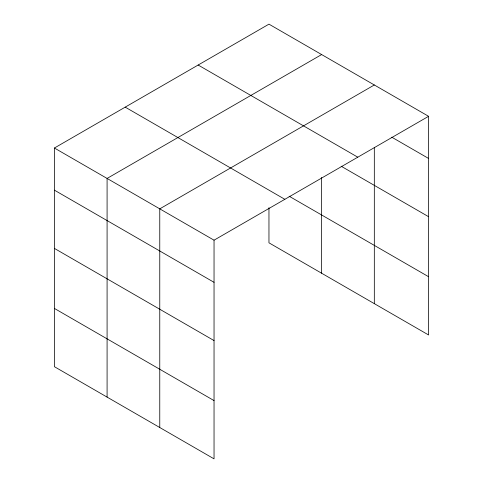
<?xml version="1.0" encoding="UTF-8"?>
<svg xmlns="http://www.w3.org/2000/svg" width="483" height="483" viewBox="0 0 483 483"><rect width="100%" height="100%" fill="white"/><g stroke="black" fill="none" stroke-linecap="round" stroke-linejoin="round"><path stroke-width="0.72" d="M428.596 116.312L268.959 24.15L54.404 148.021L54.404 366.688L214.041 458.85L214.041 240.184L428.596 116.312L428.596 334.979L268.959 242.816L268.959 207.714M321.636 54.567L107.087 178.432L107.087 397.098M374.319 84.978L159.764 208.849L159.764 427.515M391.761 137.184L428.596 158.448M198.157 65.03L357.788 157.192M341.149 166.218L428.596 216.704M289.118 196.201L428.596 276.723M125.212 107.141L284.843 199.31M54.404 148.021L214.041 240.184M54.404 190.157L214.041 282.32M54.404 248.407L214.041 340.575M54.404 308.432L214.041 400.594M374.319 147.279L374.319 303.644M321.636 177.46L321.636 273.227"/></g></svg>
